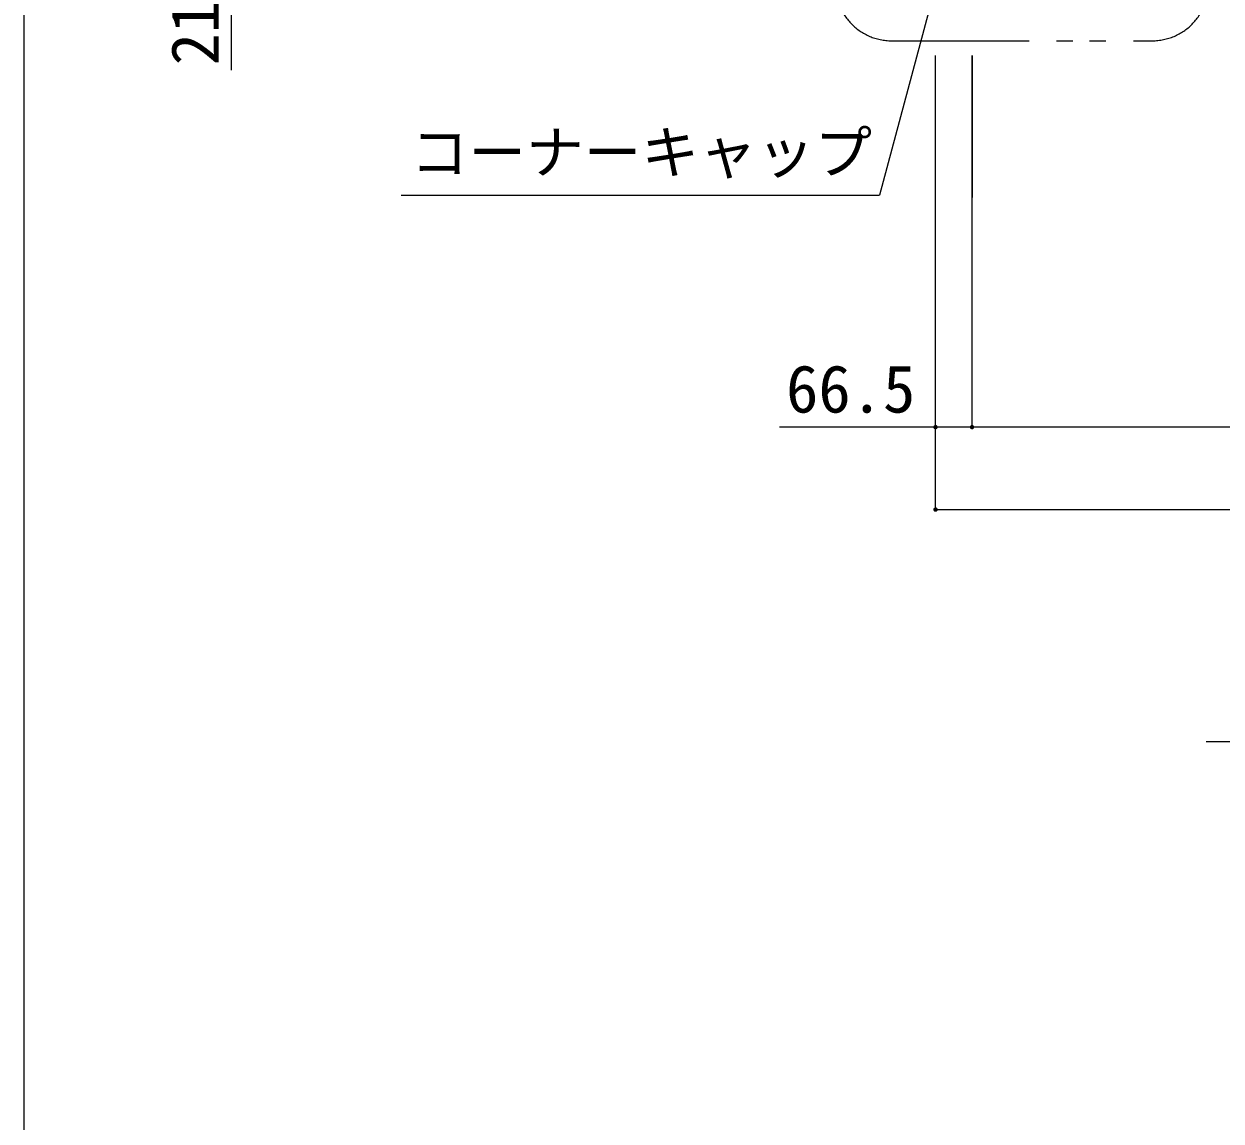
# Model space of a CAD drawing. Units: millimetres, scale not verified. Extents: x -9998 to 10002, y -6925 to 6925.
# Drawn here: x -9998 to -7819, y -1031 to 965 of the extents above; entities that cross this region are included whole.
import ezdxf
from ezdxf.enums import TextEntityAlignment as Align

# ---------------------------------------------------------------- set-up
doc = ezdxf.new("R2010")
doc.units = ezdxf.units.MM
doc.header["$LTSCALE"] = 50
doc.linetypes.add('DOUBLE_CHAIN1', pattern=[8.8, 5, -1, 0.6, -0.6, 0.6, -1])
for name, color, linetype, lineweight in [('0-0_8図面枠', 5, 'Continuous', 9), ('0-4_1-7', 7, 'Continuous', 9), ('0-5_1-8', 4, 'Continuous', 9), ('0-6_1-1', 5, 'Continuous', 9), ('2-B_2-8', 3, 'Continuous', 9)]:
    doc.layers.add(name, color=color, linetype=linetype, lineweight=lineweight)
doc.styles.add('ＭＳ ゴシック', font='')
doc.styles.get('ＭＳ ゴシック').set_extended_font_data('MS Gothic')

msp = doc.modelspace()

# ---------------------------------------------------------------- linework, layer by layer
at = {"layer": '0-0_8図面枠'}
msp.add_lwpolyline([(-9998.21, -6925.06), (10001.79, -6925.06), (10001.79, 6924.94), (-9998.21, 6924.94)], close=True, dxfattribs=at)
at = {"layer": '0-4_1-7', "color": 3}
for p, q in [((-9620.96, 1031.83), (-9620.96, 881.4)), ((-8338.84, 81.83), (-8338.84, 908.22)), ((-8338.84, 231.83), (-8338.84, 908.22)), ((-8272.34, 231.83), (-8272.34, 908.22)), ((-8272.34, 908.22), (-8272.34, 649.94)), ((-8338.84, 231.83), (-8622.69, 231.83)), ((-8272.34, 231.83), (-8338.84, 231.83)), ((-6289.34, 231.83), (-8272.34, 231.83))]:
    msp.add_line(p, q, dxfattribs=at)
at = {"layer": '0-4_1-7'}
for points in [[(-8342.83, 232.08), (-8338.84, 231.83), (-8342.84, 231.83)], [(-8338.84, 231.83), (-8342.81, 231.33), (-8342.84, 231.83)], [(-8342.77, 232.58), (-8338.84, 231.83), (-8342.83, 232.08)], [(-8338.84, 231.83), (-8342.72, 230.84), (-8342.81, 231.33)], [(-8342.65, 233.07), (-8338.84, 231.83), (-8342.77, 232.58)], [(-8338.84, 231.83), (-8342.56, 230.36), (-8342.72, 230.84)], [(-8342.46, 233.54), (-8338.84, 231.83), (-8342.65, 233.07)], [(-8338.84, 231.83), (-8342.35, 229.91), (-8342.56, 230.36)], [(-8342.22, 233.98), (-8338.84, 231.83), (-8342.46, 233.54)], [(-8338.84, 231.83), (-8342.08, 229.48), (-8342.35, 229.91)], [(-8341.92, 234.38), (-8338.84, 231.83), (-8342.22, 233.98)], [(-8338.84, 231.83), (-8341.76, 229.09), (-8342.08, 229.48)], [(-8341.58, 234.75), (-8338.84, 231.83), (-8341.92, 234.38)], [(-8338.84, 231.83), (-8341.39, 228.75), (-8341.76, 229.09)], [(-8341.19, 235.07), (-8338.84, 231.83), (-8341.58, 234.75)], [(-8338.84, 231.83), (-8340.98, 228.45), (-8341.39, 228.75)], [(-8340.77, 235.34), (-8338.84, 231.83), (-8341.19, 235.07)], [(-8338.84, 231.83), (-8340.54, 228.21), (-8340.98, 228.45)], [(-8340.31, 235.55), (-8338.84, 231.83), (-8340.77, 235.34)], [(-8338.84, 231.83), (-8340.08, 228.03), (-8340.54, 228.21)], [(-8339.84, 235.71), (-8338.84, 231.83), (-8340.31, 235.55)], [(-8338.84, 231.83), (-8339.59, 227.9), (-8340.08, 228.03)], [(-8339.34, 235.8), (-8338.84, 231.83), (-8339.84, 235.71)], [(-8338.84, 231.83), (-8339.09, 227.84), (-8339.59, 227.9)], [(-8338.84, 235.83), (-8338.84, 231.83), (-8339.34, 235.8)], [(-8338.84, 231.83), (-8338.84, 227.83), (-8339.09, 227.84)], [(-8338.59, 235.82), (-8338.84, 231.83), (-8338.84, 235.83)], [(-8338.59, 235.82), (-8334.84, 231.83), (-8338.84, 231.83)], [(-8334.84, 231.83), (-8338.84, 227.83), (-8338.84, 231.83)], [(-8334.84, 231.83), (-8338.34, 227.86), (-8338.84, 227.83)], [(-8338.09, 235.76), (-8334.84, 231.83), (-8338.59, 235.82)], [(-8334.84, 231.83), (-8337.85, 227.96), (-8338.34, 227.86)], [(-8337.6, 235.64), (-8334.84, 231.83), (-8338.09, 235.76)], [(-8334.84, 231.83), (-8337.37, 228.11), (-8337.85, 227.96)], [(-8337.14, 235.45), (-8334.84, 231.83), (-8337.6, 235.64)], [(-8334.84, 231.83), (-8336.91, 228.33), (-8337.37, 228.11)], [(-8336.7, 235.21), (-8334.84, 231.83), (-8337.14, 235.45)], [(-8334.84, 231.83), (-8336.49, 228.6), (-8336.91, 228.33)], [(-8336.29, 234.91), (-8334.84, 231.83), (-8336.7, 235.21)], [(-8334.84, 231.83), (-8336.1, 228.92), (-8336.49, 228.6)], [(-8335.92, 234.57), (-8334.84, 231.83), (-8336.29, 234.91)], [(-8334.84, 231.83), (-8335.76, 229.28), (-8336.1, 228.92)], [(-8335.6, 234.18), (-8334.84, 231.83), (-8335.92, 234.57)], [(-8334.84, 231.83), (-8335.46, 229.69), (-8335.76, 229.28)], [(-8335.34, 233.76), (-8334.84, 231.83), (-8335.6, 234.18)], [(-8334.84, 231.83), (-8335.22, 230.13), (-8335.46, 229.69)], [(-8335.12, 233.3), (-8334.84, 231.83), (-8335.34, 233.76)], [(-8334.84, 231.83), (-8335.04, 230.6), (-8335.22, 230.13)], [(-8334.97, 232.83), (-8334.84, 231.83), (-8335.12, 233.3)], [(-8334.84, 231.83), (-8334.91, 231.08), (-8335.04, 230.6)], [(-8334.87, 232.33), (-8334.84, 231.83), (-8334.97, 232.83)], [(-8334.84, 231.83), (-8334.85, 231.58), (-8334.91, 231.08)], [(-8276.33, 232.08), (-8272.34, 231.83), (-8276.34, 231.83)], [(-8272.34, 231.83), (-8276.31, 231.33), (-8276.34, 231.83)], [(-8276.27, 232.58), (-8272.34, 231.83), (-8276.33, 232.08)], [(-8272.34, 231.83), (-8276.22, 230.84), (-8276.31, 231.33)], [(-8276.15, 233.07), (-8272.34, 231.83), (-8276.27, 232.58)], [(-8272.34, 231.83), (-8276.06, 230.36), (-8276.22, 230.84)], [(-8275.96, 233.54), (-8272.34, 231.83), (-8276.15, 233.07)], [(-8272.34, 231.83), (-8275.85, 229.91), (-8276.06, 230.36)], [(-8275.72, 233.98), (-8272.34, 231.83), (-8275.96, 233.54)], [(-8272.34, 231.83), (-8275.58, 229.48), (-8275.85, 229.91)], [(-8275.42, 234.38), (-8272.34, 231.83), (-8275.72, 233.98)], [(-8272.34, 231.83), (-8275.26, 229.09), (-8275.58, 229.48)], [(-8275.08, 234.75), (-8272.34, 231.83), (-8275.42, 234.38)], [(-8272.34, 231.83), (-8274.89, 228.75), (-8275.26, 229.09)], [(-8274.69, 235.07), (-8272.34, 231.83), (-8275.08, 234.75)], [(-8272.34, 231.83), (-8274.48, 228.45), (-8274.89, 228.75)], [(-8274.27, 235.34), (-8272.34, 231.83), (-8274.69, 235.07)], [(-8272.34, 231.83), (-8274.04, 228.21), (-8274.48, 228.45)], [(-8273.81, 235.55), (-8272.34, 231.83), (-8274.27, 235.34)], [(-8272.34, 231.83), (-8273.58, 228.03), (-8274.04, 228.21)], [(-8273.34, 235.71), (-8272.34, 231.83), (-8273.81, 235.55)], [(-8272.34, 231.83), (-8273.09, 227.9), (-8273.58, 228.03)], [(-8272.84, 235.8), (-8272.34, 231.83), (-8273.34, 235.71)], [(-8272.34, 231.83), (-8272.59, 227.84), (-8273.09, 227.9)], [(-8272.34, 235.83), (-8272.34, 231.83), (-8272.84, 235.8)], [(-8272.34, 231.83), (-8272.34, 227.83), (-8272.59, 227.84)], [(-8272.09, 235.82), (-8272.34, 231.83), (-8272.34, 235.83)], [(-8272.09, 235.82), (-8268.34, 231.83), (-8272.34, 231.83)], [(-8268.34, 231.83), (-8272.34, 227.83), (-8272.34, 231.83)], [(-8268.34, 231.83), (-8271.84, 227.86), (-8272.34, 227.83)], [(-8271.59, 235.76), (-8268.34, 231.83), (-8272.09, 235.82)], [(-8268.34, 231.83), (-8271.35, 227.96), (-8271.84, 227.86)], [(-8271.1, 235.64), (-8268.34, 231.83), (-8271.59, 235.76)], [(-8268.34, 231.83), (-8270.87, 228.11), (-8271.35, 227.96)], [(-8270.64, 235.45), (-8268.34, 231.83), (-8271.1, 235.64)], [(-8268.34, 231.83), (-8270.41, 228.33), (-8270.87, 228.11)], [(-8270.2, 235.21), (-8268.34, 231.83), (-8270.64, 235.45)], [(-8268.34, 231.83), (-8269.99, 228.6), (-8270.41, 228.33)], [(-8269.79, 234.91), (-8268.34, 231.83), (-8270.2, 235.21)], [(-8268.34, 231.83), (-8269.6, 228.92), (-8269.99, 228.6)], [(-8269.42, 234.57), (-8268.34, 231.83), (-8269.79, 234.91)], [(-8268.34, 231.83), (-8269.26, 229.28), (-8269.6, 228.92)], [(-8269.1, 234.18), (-8268.34, 231.83), (-8269.42, 234.57)], [(-8268.34, 231.83), (-8268.96, 229.69), (-8269.26, 229.28)], [(-8268.84, 233.76), (-8268.34, 231.83), (-8269.1, 234.18)], [(-8268.34, 231.83), (-8268.72, 230.13), (-8268.96, 229.69)], [(-8268.62, 233.3), (-8268.34, 231.83), (-8268.84, 233.76)], [(-8268.34, 231.83), (-8268.54, 230.6), (-8268.72, 230.13)], [(-8268.47, 232.83), (-8268.34, 231.83), (-8268.62, 233.3)], [(-8268.34, 231.83), (-8268.41, 231.08), (-8268.54, 230.6)], [(-8268.37, 232.33), (-8268.34, 231.83), (-8268.47, 232.83)], [(-8268.34, 231.83), (-8268.35, 231.58), (-8268.41, 231.08)], [(-8342.83, 82.08), (-8338.84, 81.83), (-8342.84, 81.83)], [(-8338.84, 81.83), (-8342.81, 81.33), (-8342.84, 81.83)], [(-8342.77, 82.58), (-8338.84, 81.83), (-8342.83, 82.08)], [(-8338.84, 81.83), (-8342.72, 80.84), (-8342.81, 81.33)], [(-8342.65, 83.07), (-8338.84, 81.83), (-8342.77, 82.58)], [(-8338.84, 81.83), (-8342.56, 80.36), (-8342.72, 80.84)], [(-8342.46, 83.54), (-8338.84, 81.83), (-8342.65, 83.07)], [(-8338.84, 81.83), (-8342.35, 79.91), (-8342.56, 80.36)], [(-8342.22, 83.98), (-8338.84, 81.83), (-8342.46, 83.54)], [(-8338.84, 81.83), (-8342.08, 79.48), (-8342.35, 79.91)], [(-8341.92, 84.38), (-8338.84, 81.83), (-8342.22, 83.98)], [(-8338.84, 81.83), (-8341.76, 79.09), (-8342.08, 79.48)], [(-8341.58, 84.75), (-8338.84, 81.83), (-8341.92, 84.38)], [(-8338.84, 81.83), (-8341.39, 78.75), (-8341.76, 79.09)], [(-8341.19, 85.07), (-8338.84, 81.83), (-8341.58, 84.75)], [(-8338.84, 81.83), (-8340.98, 78.45), (-8341.39, 78.75)], [(-8340.77, 85.34), (-8338.84, 81.83), (-8341.19, 85.07)], [(-8338.84, 81.83), (-8340.54, 78.21), (-8340.98, 78.45)], [(-8340.31, 85.55), (-8338.84, 81.83), (-8340.77, 85.34)], [(-8338.84, 81.83), (-8340.08, 78.03), (-8340.54, 78.21)], [(-8339.84, 85.71), (-8338.84, 81.83), (-8340.31, 85.55)], [(-8338.84, 81.83), (-8339.59, 77.9), (-8340.08, 78.03)], [(-8339.34, 85.8), (-8338.84, 81.83), (-8339.84, 85.71)], [(-8338.84, 81.83), (-8339.09, 77.84), (-8339.59, 77.9)], [(-8338.84, 85.83), (-8338.84, 81.83), (-8339.34, 85.8)], [(-8338.84, 81.83), (-8338.84, 77.83), (-8339.09, 77.84)], [(-8338.59, 85.82), (-8338.84, 81.83), (-8338.84, 85.83)], [(-8338.59, 85.82), (-8334.84, 81.83), (-8338.84, 81.83)], [(-8334.84, 81.83), (-8338.84, 77.83), (-8338.84, 81.83)], [(-8334.84, 81.83), (-8338.34, 77.86), (-8338.84, 77.83)], [(-8338.09, 85.76), (-8334.84, 81.83), (-8338.59, 85.82)], [(-8334.84, 81.83), (-8337.85, 77.96), (-8338.34, 77.86)], [(-8337.6, 85.64), (-8334.84, 81.83), (-8338.09, 85.76)], [(-8334.84, 81.83), (-8337.37, 78.11), (-8337.85, 77.96)], [(-8337.14, 85.45), (-8334.84, 81.83), (-8337.6, 85.64)], [(-8334.84, 81.83), (-8336.91, 78.33), (-8337.37, 78.11)], [(-8336.7, 85.21), (-8334.84, 81.83), (-8337.14, 85.45)], [(-8334.84, 81.83), (-8336.49, 78.6), (-8336.91, 78.33)], [(-8336.29, 84.91), (-8334.84, 81.83), (-8336.7, 85.21)], [(-8334.84, 81.83), (-8336.1, 78.92), (-8336.49, 78.6)], [(-8335.92, 84.57), (-8334.84, 81.83), (-8336.29, 84.91)], [(-8334.84, 81.83), (-8335.76, 79.28), (-8336.1, 78.92)], [(-8335.6, 84.18), (-8334.84, 81.83), (-8335.92, 84.57)], [(-8334.84, 81.83), (-8335.46, 79.69), (-8335.76, 79.28)], [(-8335.34, 83.76), (-8334.84, 81.83), (-8335.6, 84.18)], [(-8334.84, 81.83), (-8335.22, 80.13), (-8335.46, 79.69)], [(-8335.12, 83.3), (-8334.84, 81.83), (-8335.34, 83.76)], [(-8334.84, 81.83), (-8335.04, 80.6), (-8335.22, 80.13)], [(-8334.97, 82.83), (-8334.84, 81.83), (-8335.12, 83.3)], [(-8334.84, 81.83), (-8334.91, 81.08), (-8335.04, 80.6)], [(-8334.87, 82.33), (-8334.84, 81.83), (-8334.97, 82.83)], [(-8334.84, 81.83), (-8334.85, 81.58), (-8334.91, 81.08)]]:
    msp.add_solid(points, dxfattribs=at)
at = {"layer": '0-5_1-8', "color": 3}
for p in [(-8337.89, 1038.58), (-9311.38, 653.79)]:
    msp.add_line(p, (-8440.99, 653.79), dxfattribs=at)
at = {"layer": '0-5_1-8', "color": 3, "linetype": 'DOUBLE_CHAIN1'}
msp.add_line((-8418.68, 934.83), (-7944.44, 934.83), dxfattribs=at)
for centre, start, end in [((-8418.68, 1037.33), 180, 270), ((-7944.44, 1037.33), 270, 0)]:
    msp.add_arc(centre, 102.5, start, end, dxfattribs=at)
at = {"layer": '0-6_1-1', "color": 3}
msp.add_line((-8338.84, 81.83), (-6180.84, 81.83), dxfattribs=at)
at = {"layer": '2-B_2-8', "color": 7}
msp.add_line((-7846.06, -340.41), (-6711.37, -340.41), dxfattribs=at)

# ---------------------------------------------------------------- texts
at = {"layer": '0-4_1-7', "color": 4, "style": 'ＭＳ ゴシック'}
msp.add_text('21', height=86.51, rotation=90, dxfattribs=at).set_placement((-9617.96, 889.99), align=Align.BOTTOM_LEFT)
msp.add_text('66.5', height=86.51, dxfattribs=at).set_placement((-8610.96, 232.31), align=Align.BOTTOM_LEFT)
at = {"layer": '0-5_1-8', "style": 'ＭＳ ゴシック'}
msp.add_text('コーナーキャップ', height=76.98, dxfattribs=at).set_placement((-9294.27, 670.27), align=Align.BOTTOM_LEFT)

doc.saveas('drawing.dxf')
